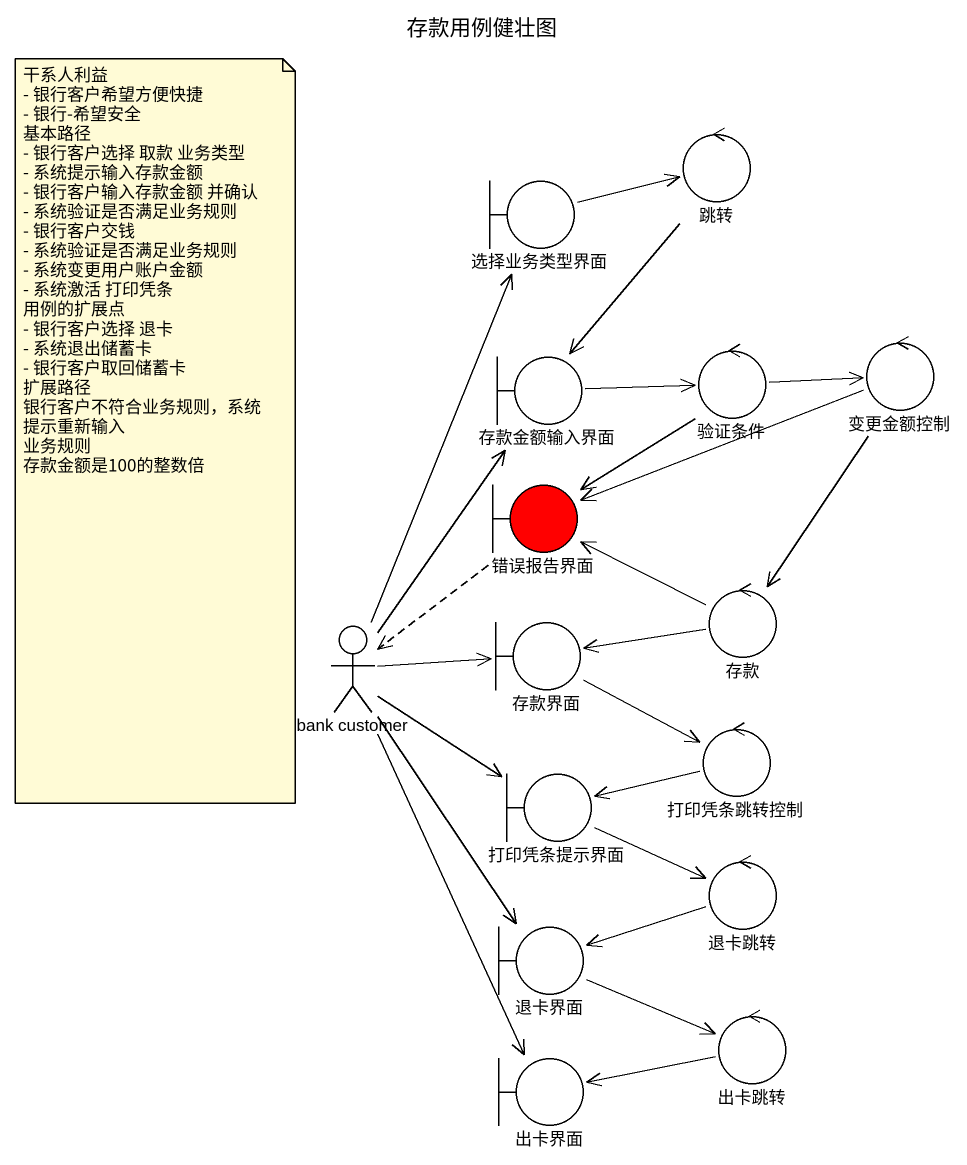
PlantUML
@startuml
title 存款用例健壮图
boundary 选择业务类型界面
control 跳转
boundary 存款金额输入界面
control 验证条件
control 变更金额控制
boundary 错误报告界面 #FF0000
control 存款
actor "bank customer" as bank_customer
boundary 存款界面
control 打印凭条跳转控制
boundary 打印凭条提示界面
control 退卡跳转
boundary 退卡界面
control 出卡跳转
boundary 出卡界面
选择业务类型界面 -right-> 跳转
跳转 --> 存款金额输入界面
存款金额输入界面 -right-> 验证条件
验证条件 -right-> 变更金额控制
验证条件 --> 错误报告界面
变更金额控制 -left-> 错误报告界面
变更金额控制 --> 存款
错误报告界面 ..> bank_customer
存款 -left-> 错误报告界面
存款 -left-> 存款界面
bank_customer -up-> 选择业务类型界面
bank_customer -up-> 存款金额输入界面
bank_customer -right-> 存款界面
bank_customer --> 打印凭条提示界面
bank_customer --> 退卡界面
bank_customer --> 出卡界面
存款界面 -right-> 打印凭条跳转控制
打印凭条跳转控制 -left-> 打印凭条提示界面
打印凭条提示界面 -right-> 退卡跳转
退卡跳转 -left-> 退卡界面
退卡界面 -right-> 出卡跳转
出卡跳转 -left-> 出卡界面
note as N1
  干系人利益
  - 银行客户希望方便快捷
  - 银行-希望安全
  基本路径
  - 银行客户选择 取款 业务类型
  - 系统提示输入存款金额
  - 银行客户输入存款金额 并确认
  - 系统验证是否满足业务规则
  - 银行客户交钱
  - 系统验证是否满足业务规则
  - 系统变更用户账户金额
  - 系统激活 打印凭条 用例的扩展点
  - 银行客户选择 退卡
  - 系统退出储蓄卡
  - 银行客户取回储蓄卡
  扩展路径
  银行客户不符合业务规则，系统提示重新输入
  业务规则
  存款金额是100的整数倍
end note
@enduml
